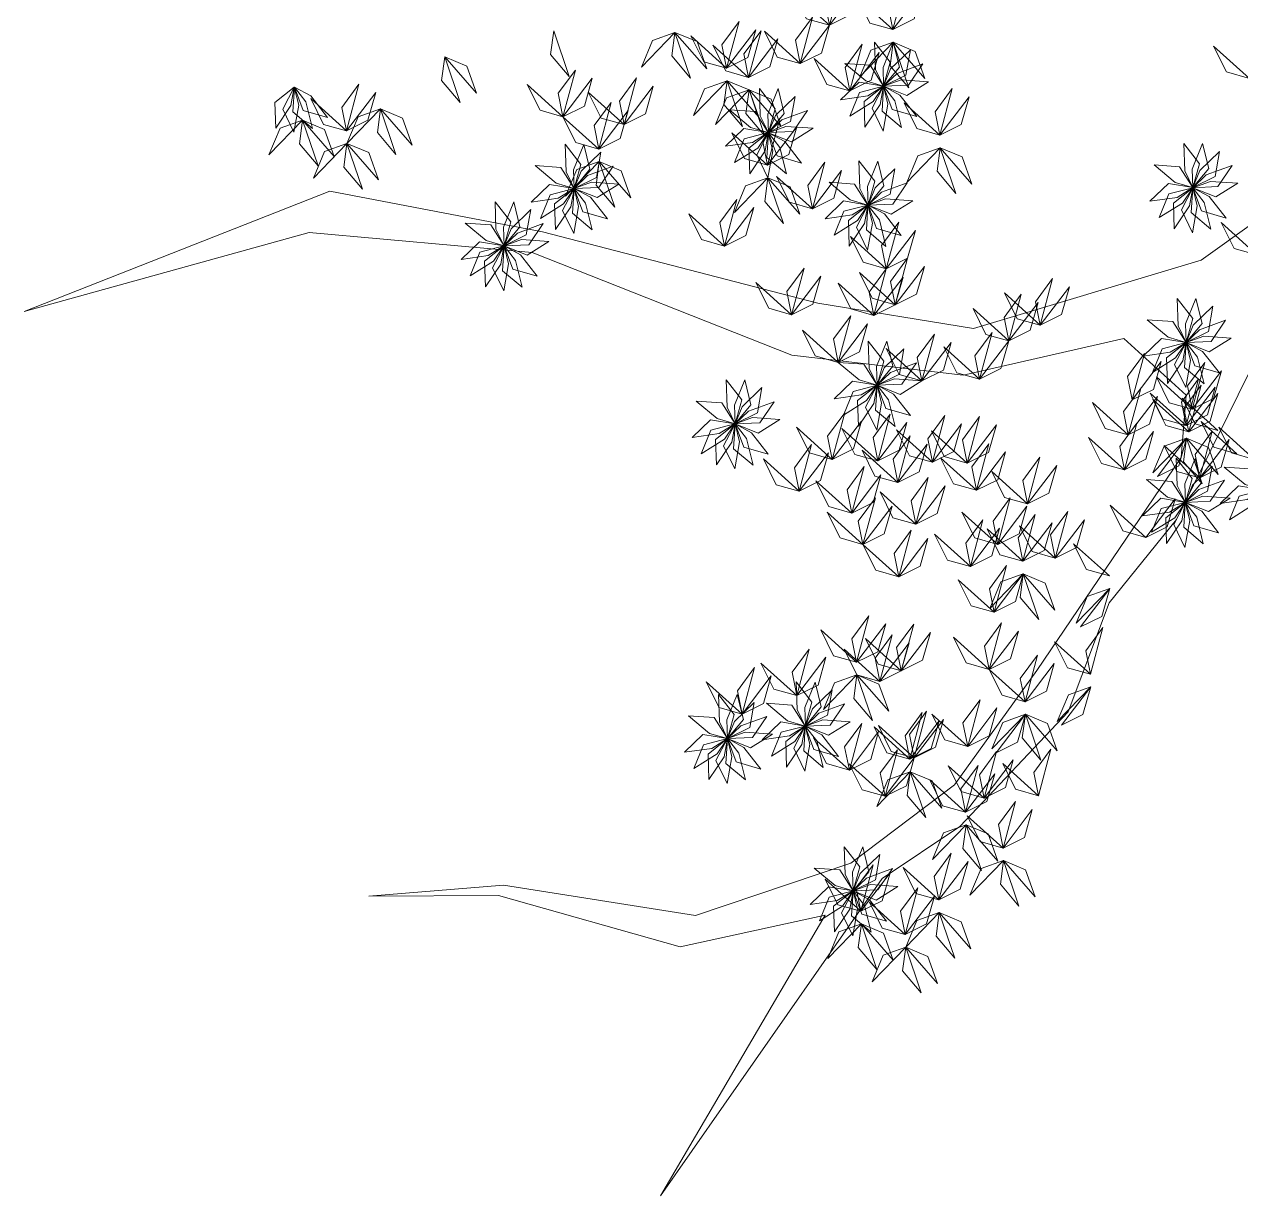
# Model space of a CAD drawing. Header units: inches. Extents: x -422522 to 22891, y -2973 to 414515.
# Drawn here: x 11942.7 to 12094, y 11349.8 to 11495.4 of the extents above; entities that cross this region are included whole.
import ezdxf

# ---------------------------------------------------------------- set-up
doc = ezdxf.new("R2010")
doc.units = ezdxf.units.IN
doc.header["$MEASUREMENT"] = 0
doc.layers.add('ARREDAMENTO', color=8, linetype='Continuous', lineweight=13)

msp = doc.modelspace()

# ---------------------------------------------------------------- linework, layer by layer
at = {"layer": 'ARREDAMENTO', "lineweight": 0}
for points in [[(12042.83321, 11495.29706), (12042.24827, 11498.20322), (12044.37567, 11501.09321), (12042.83321, 11495.29706)], [(12042.83321, 11495.29706), (12045.48702, 11496.61811), (12046.46401, 11500.07113), (12042.83321, 11495.29706)], [(12050.72277, 11494.75918), (12050.13783, 11497.66534), (12052.26523, 11500.55533), (12050.72277, 11494.75918)], [(12042.83321, 11495.29706), (12039.98065, 11496.1038), (12038.3811, 11499.31617), (12042.83321, 11495.29706)], [(12050.72277, 11494.75918), (12047.87021, 11495.56592), (12046.27066, 11498.77829), (12050.72277, 11494.75918)], [(12050.72277, 11494.75918), (12053.37658, 11496.08023), (12054.35358, 11499.53325), (12050.72277, 11494.75918)], [(12030.0507, 11489.95952), (12029.46576, 11492.86568), (12031.59317, 11495.75567), (12030.0507, 11489.95952)], [(12039.2024, 11490.52298), (12038.61746, 11493.42914), (12040.74486, 11496.31913), (12039.2024, 11490.52298)], [(12008.54891, 11494.60154), (12008.15928, 11491.66282), (12010.47487, 11488.92129), (12008.54891, 11494.60154)], [(12023.6323, 11494.41257), (12020.83996, 11493.41719), (12019.45843, 11490.10521), (12023.6323, 11494.41257)], [(12023.6323, 11494.41257), (12023.24267, 11491.47384), (12025.55825, 11488.73232), (12023.6323, 11494.41257)], [(12023.6323, 11494.41257), (12026.36838, 11493.27163), (12027.57371, 11489.89153), (12023.6323, 11494.41257)], [(12030.0507, 11489.95952), (12027.19815, 11490.76627), (12025.5986, 11493.97864), (12030.0507, 11489.95952)], [(12030.0507, 11489.95952), (12032.70452, 11491.28057), (12033.68151, 11494.7336), (12030.0507, 11489.95952)], [(12032.78679, 11488.81858), (12032.20185, 11491.72474), (12034.32925, 11494.61473), (12032.78679, 11488.81858)], [(12039.2024, 11490.52298), (12036.34984, 11491.32973), (12034.75029, 11494.5421), (12039.2024, 11490.52298)], [(12039.2024, 11490.52298), (12041.85621, 11491.84403), (12042.83321, 11495.29706), (12039.2024, 11490.52298)], [(12032.78679, 11488.81858), (12029.93423, 11489.62533), (12028.33468, 11492.8377), (12032.78679, 11488.81858)], [(12032.78679, 11488.81858), (12035.4406, 11490.13963), (12036.41759, 11493.59265), (12032.78679, 11488.81858)], [(12045.36793, 11487.13322), (12044.78299, 11490.03938), (12046.91039, 11492.92937), (12045.36793, 11487.13322)], [(12050.77513, 11493.19219), (12047.98279, 11492.19682), (12046.60126, 11488.88483), (12050.77513, 11493.19219)], [(12048.44456, 11493.21116), (12048.56369, 11489.80481), (12049.56763, 11487.72809), (12050.39731, 11490.69888), (12048.44456, 11493.21116)], [(12050.77513, 11493.19219), (12049.49847, 11490.03188), (12049.57094, 11487.72636), (12051.53722, 11490.10285), (12050.77513, 11493.19219)], [(12050.77513, 11493.19219), (12050.3855, 11490.25347), (12052.70108, 11487.51194), (12050.77513, 11493.19219)], [(12050.77513, 11493.19219), (12053.51121, 11492.05125), (12054.71654, 11488.67115), (12050.77513, 11493.19219)], [(12095.05825, 11488.67709), (12092.2057, 11489.48383), (12090.60615, 11492.6962), (12095.05825, 11488.67709)], [(11994.99776, 11491.36035), (11994.60813, 11488.42162), (11996.92371, 11485.6801), (11994.99776, 11491.36035)], [(11994.99776, 11491.36035), (11997.73384, 11490.2194), (11998.93917, 11486.8393), (11994.99776, 11491.36035)], [(12045.36793, 11487.13322), (12042.51537, 11487.93997), (12040.91582, 11491.15234), (12045.36793, 11487.13322)], [(12045.36793, 11487.13322), (12048.02174, 11488.45427), (12048.99874, 11491.9073), (12045.36793, 11487.13322)], [(12052.89649, 11492.22693), (12050.44479, 11489.85911), (12049.57326, 11487.72344), (12052.33615, 11489.09471), (12052.89649, 11492.22693)], [(12009.70687, 11483.92761), (12009.12193, 11486.83377), (12011.24934, 11489.72376), (12009.70687, 11483.92761)], [(12044.73421, 11490.56131), (12047.34534, 11488.37055), (12049.56041, 11487.72703), (12047.90785, 11490.33145), (12044.73421, 11490.56131)], [(12054.44185, 11490.48229), (12051.23903, 11489.31637), (12049.57418, 11487.71982), (12052.65596, 11487.84877), (12054.44185, 11490.48229)], [(11982.78615, 11482.16276), (11982.20122, 11485.06892), (11984.32862, 11487.95891), (11982.78615, 11482.16276)], [(12009.70687, 11483.92761), (12006.85432, 11484.73436), (12005.25477, 11487.94673), (12009.70687, 11483.92761)], [(12009.70687, 11483.92761), (12012.36069, 11485.24866), (12013.33768, 11488.70168), (12009.70687, 11483.92761)], [(12017.30129, 11482.95605), (12016.71635, 11485.86221), (12018.84375, 11488.75221), (12017.30129, 11482.95605)], [(12030.10306, 11488.39254), (12027.31073, 11487.39716), (12025.92919, 11484.08518), (12030.10306, 11488.39254)], [(12030.10306, 11488.39254), (12029.71344, 11485.45381), (12032.02902, 11482.71228), (12030.10306, 11488.39254)], [(12030.10306, 11488.39254), (12032.83915, 11487.25159), (12034.04447, 11483.87149), (12030.10306, 11488.39254)], [(12044.22073, 11486.03089), (12047.59597, 11486.50543), (12049.55637, 11487.72095), (12046.51513, 11488.23555), (12044.22073, 11486.03089)], [(12055.14399, 11488.25992), (12051.74384, 11488.49751), (12049.57356, 11487.71614), (12052.44135, 11486.58048), (12055.14399, 11488.25992)], [(11973.98159, 11482.49807), (11975.88742, 11485.32389), (11976.29588, 11487.59409), (11973.87846, 11485.67835), (11973.98159, 11482.49807)], [(11976.25729, 11481.99496), (11976.84898, 11485.35165), (11976.29875, 11487.59171), (11974.86954, 11484.85834), (11976.25729, 11481.99496)], [(11978.54087, 11482.46096), (11977.71612, 11485.7681), (11976.30235, 11487.59071), (11976.10846, 11484.51234), (11978.54087, 11482.46096)], [(11980.43749, 11483.81548), (11978.33891, 11486.50125), (11976.30604, 11487.59125), (11977.381, 11484.70016), (11980.43749, 11483.81548)], [(11982.78615, 11482.16276), (11985.43997, 11483.48381), (11986.41696, 11486.93683), (11982.78615, 11482.16276)], [(12017.30129, 11482.95605), (12014.44873, 11483.7628), (12012.84918, 11486.97517), (12017.30129, 11482.95605)], [(12017.30129, 11482.95605), (12019.9551, 11484.27711), (12020.9321, 11487.73013), (12017.30129, 11482.95605)], [(12032.83915, 11487.25159), (12030.04681, 11486.25622), (12028.66528, 11482.94423), (12032.83915, 11487.25159)], [(12032.83915, 11487.25159), (12032.44952, 11484.31287), (12034.7651, 11481.57134), (12032.83915, 11487.25159)], [(12032.83915, 11487.25159), (12035.57523, 11486.11065), (12036.78056, 11482.73055), (12032.83915, 11487.25159)], [(12034.12035, 11487.43377), (12034.23948, 11484.02741), (12035.24342, 11481.9507), (12036.0731, 11484.92149), (12034.12035, 11487.43377)], [(12036.45092, 11487.41479), (12035.17426, 11484.25448), (12035.24673, 11481.94897), (12037.21301, 11484.32546), (12036.45092, 11487.41479)], [(12038.57228, 11486.44954), (12036.12058, 11484.08171), (12035.24904, 11481.94604), (12038.01194, 11483.31732), (12038.57228, 11486.44954)], [(12045.36958, 11484.00308), (12048.26, 11485.80942), (12049.55652, 11487.71722), (12046.5689, 11486.95035), (12045.36958, 11484.00308)], [(12047.2439, 11482.61785), (12049.14972, 11485.44368), (12049.55818, 11487.71387), (12047.14077, 11485.79813), (12047.2439, 11482.61785)], [(12049.51959, 11482.11475), (12050.11128, 11485.47143), (12049.56106, 11487.7115), (12048.13185, 11484.97812), (12049.51959, 11482.11475)], [(12051.80317, 11482.58074), (12050.97843, 11485.88789), (12049.56465, 11487.71049), (12049.37076, 11484.63212), (12051.80317, 11482.58074)], [(12053.69979, 11483.93526), (12051.60121, 11486.62104), (12049.56835, 11487.71104), (12050.64331, 11484.81994), (12053.69979, 11483.93526)], [(12056.56414, 11481.63747), (12055.9792, 11484.54363), (12058.1066, 11487.43362), (12056.56414, 11481.63747)], [(12056.56414, 11481.63747), (12059.21795, 11482.95852), (12060.19494, 11486.41154), (12056.56414, 11481.63747)], [(11982.78615, 11482.16276), (11979.9336, 11482.9695), (11978.33405, 11486.18187), (11982.78615, 11482.16276)], [(11987.01239, 11484.90313), (11984.22005, 11483.90776), (11982.83852, 11480.59577), (11987.01239, 11484.90313)], [(11987.01239, 11484.90313), (11986.62276, 11481.96441), (11988.93834, 11479.22288), (11987.01239, 11484.90313)], [(11987.01239, 11484.90313), (11989.74847, 11483.76219), (11990.9538, 11480.38209), (11987.01239, 11484.90313)], [(12014.15898, 11479.90849), (12013.57404, 11482.81465), (12015.70144, 11485.70464), (12014.15898, 11479.90849)], [(12056.56414, 11481.63747), (12053.71158, 11482.44422), (12052.11203, 11485.65659), (12056.56414, 11481.63747)], [(11977.32466, 11483.48665), (11974.53233, 11482.49127), (11973.15079, 11479.17929), (11977.32466, 11483.48665)], [(11977.32466, 11483.48665), (11976.93504, 11480.54792), (11979.25062, 11477.8064), (11977.32466, 11483.48665)], [(11977.32466, 11483.48665), (11980.06075, 11482.3457), (11981.26607, 11478.9656), (11977.32466, 11483.48665)], [(12014.15898, 11479.90849), (12011.30642, 11480.71524), (12009.70687, 11483.92761), (12014.15898, 11479.90849)], [(12014.15898, 11479.90849), (12016.81279, 11481.22954), (12017.78978, 11484.68257), (12014.15898, 11479.90849)], [(12030.41, 11484.78392), (12033.02113, 11482.59315), (12035.2362, 11481.94963), (12033.58363, 11484.55405), (12030.41, 11484.78392)], [(12035.14302, 11477.90434), (12034.55808, 11480.81049), (12036.68548, 11483.70049), (12035.14302, 11477.90434)], [(12040.11763, 11484.70489), (12036.91481, 11483.53897), (12035.24997, 11481.94243), (12038.33175, 11482.07138), (12040.11763, 11484.70489)], [(12029.89652, 11480.2535), (12033.27176, 11480.72804), (12035.23216, 11481.94355), (12032.19091, 11482.45816), (12029.89652, 11480.2535)], [(12035.14302, 11477.90434), (12032.29046, 11478.71108), (12030.69091, 11481.92345), (12035.14302, 11477.90434)], [(12031.04537, 11478.22568), (12033.93579, 11480.03203), (12035.23231, 11481.93982), (12032.24469, 11481.17295), (12031.04537, 11478.22568)], [(12032.91969, 11476.84046), (12034.82551, 11479.66628), (12035.23397, 11481.93648), (12032.81656, 11480.02073), (12032.91969, 11476.84046)], [(12035.19538, 11476.33735), (12035.78707, 11479.69403), (12035.23685, 11481.9341), (12033.80763, 11479.20073), (12035.19538, 11476.33735)], [(12037.47896, 11476.80334), (12036.65421, 11480.11049), (12035.24044, 11481.9331), (12035.04655, 11478.85472), (12037.47896, 11476.80334)], [(12035.14302, 11477.90434), (12037.79683, 11479.22539), (12038.77383, 11482.67841), (12035.14302, 11477.90434)], [(12039.37558, 11478.15787), (12037.277, 11480.84364), (12035.24413, 11481.93364), (12036.31909, 11479.04255), (12039.37558, 11478.15787)], [(12040.81977, 11482.48253), (12037.41963, 11482.72011), (12035.24935, 11481.93875), (12038.11714, 11480.80308), (12040.81977, 11482.48253)], [(11982.83852, 11480.59577), (11980.04618, 11479.6004), (11978.66465, 11476.28841), (11982.83852, 11480.59577)], [(11982.83852, 11480.59577), (11982.44889, 11477.65705), (11984.76447, 11474.91552), (11982.83852, 11480.59577)], [(11982.83852, 11480.59577), (11985.5746, 11479.45483), (11986.77993, 11476.07473), (11982.83852, 11480.59577)], [(12009.96775, 11480.4903), (12010.08688, 11477.08395), (12011.09082, 11475.00724), (12011.9205, 11477.97803), (12009.96775, 11480.4903)], [(12012.29831, 11480.47133), (12011.02166, 11477.31102), (12011.09412, 11475.00551), (12013.0604, 11477.382), (12012.29831, 11480.47133)], [(12086.90118, 11480.59091), (12087.02031, 11477.18456), (12088.02425, 11475.10784), (12088.85393, 11478.07863), (12086.90118, 11480.59091)], [(12089.23175, 11480.57194), (12087.95509, 11477.41162), (12088.02755, 11475.10611), (12089.99384, 11477.4826), (12089.23175, 11480.57194)], [(12014.41968, 11479.50607), (12011.96798, 11477.13825), (12011.09644, 11475.00258), (12013.85933, 11476.37385), (12014.41968, 11479.50607)], [(12056.6165, 11480.07048), (12053.82416, 11479.07511), (12052.44263, 11475.76312), (12056.6165, 11480.07048)], [(12056.6165, 11480.07048), (12056.22687, 11477.13176), (12058.54245, 11474.39023), (12056.6165, 11480.07048)], [(12056.6165, 11480.07048), (12059.35258, 11478.92954), (12060.55791, 11475.54944), (12056.6165, 11480.07048)], [(12091.35311, 11479.60668), (12088.90141, 11477.23885), (12088.02987, 11475.10319), (12090.79277, 11476.47446), (12091.35311, 11479.60668)], [(12006.2574, 11477.84046), (12008.86853, 11475.64969), (12011.08359, 11475.00617), (12009.43103, 11477.61059), (12006.2574, 11477.84046)], [(12014.21134, 11478.34151), (12011.419, 11477.34613), (12010.03747, 11474.03415), (12014.21134, 11478.34151)], [(12015.96503, 11477.76143), (12012.76221, 11476.59551), (12011.09737, 11474.99897), (12014.17914, 11475.12792), (12015.96503, 11477.76143)], [(12014.21134, 11478.34151), (12013.82171, 11475.40278), (12016.13729, 11472.66126), (12014.21134, 11478.34151)], [(12014.21134, 11478.34151), (12016.94742, 11477.20056), (12018.15275, 11473.82046), (12014.21134, 11478.34151)], [(12040.72209, 11472.47486), (12040.13716, 11475.38102), (12042.26456, 11478.27101), (12040.72209, 11472.47486)], [(12046.50717, 11478.41905), (12046.6263, 11475.0127), (12047.63023, 11472.93598), (12048.45992, 11475.90678), (12046.50717, 11478.41905)], [(12048.83773, 11478.40008), (12047.56108, 11475.23977), (12047.63354, 11472.93426), (12049.59982, 11475.31075), (12048.83773, 11478.40008)], [(12050.95909, 11477.43482), (12048.5074, 11475.067), (12047.63586, 11472.93133), (12050.39875, 11474.3026), (12050.95909, 11477.43482)], [(12083.19083, 11477.94106), (12085.80196, 11475.7503), (12088.01703, 11475.10677), (12086.36446, 11477.71119), (12083.19083, 11477.94106)], [(12092.89846, 11477.86204), (12089.69564, 11476.69611), (12088.0308, 11475.09957), (12091.11258, 11475.22852), (12092.89846, 11477.86204)], [(12016.66717, 11475.53907), (12013.26703, 11475.77665), (12011.09675, 11474.99529), (12013.96454, 11473.85962), (12016.66717, 11475.53907)], [(12035.19538, 11476.33735), (12032.40304, 11475.34197), (12031.02151, 11472.02999), (12035.19538, 11476.33735)], [(12035.19538, 11476.33735), (12034.80575, 11473.39863), (12037.12133, 11470.6571), (12035.19538, 11476.33735)], [(12035.19538, 11476.33735), (12037.93146, 11475.19641), (12039.13679, 11471.81631), (12035.19538, 11476.33735)], [(12040.72209, 11472.47486), (12037.86954, 11473.2816), (12036.26999, 11476.49397), (12040.72209, 11472.47486)], [(12040.72209, 11472.47486), (12043.37591, 11473.79591), (12044.3529, 11477.24893), (12040.72209, 11472.47486)], [(12042.79682, 11475.76921), (12045.40794, 11473.57844), (12047.62301, 11472.93492), (12045.97045, 11475.53934), (12042.79682, 11475.76921)], [(12093.6006, 11475.63967), (12090.20046, 11475.87725), (12088.03018, 11475.09589), (12090.89797, 11473.96022), (12093.6006, 11475.63967)], [(12005.74391, 11473.31003), (12009.11915, 11473.78457), (12011.07955, 11475.00009), (12008.03831, 11475.51469), (12005.74391, 11473.31003)], [(12006.89276, 11471.28222), (12009.78319, 11473.08857), (12011.07971, 11474.99636), (12008.09209, 11474.22949), (12006.89276, 11471.28222)], [(12008.76708, 11469.897), (12010.67291, 11472.72282), (12011.08137, 11474.99302), (12008.66395, 11473.07727), (12008.76708, 11469.897)], [(12011.04278, 11469.39389), (12011.63447, 11472.75057), (12011.08424, 11474.99064), (12009.65503, 11472.25727), (12011.04278, 11469.39389)], [(12013.32636, 11469.85988), (12012.50161, 11473.16703), (12011.08784, 11474.98963), (12010.89395, 11471.91126), (12013.32636, 11469.85988)], [(12015.22298, 11471.21441), (12013.1244, 11473.90018), (12011.09153, 11474.99018), (12012.16649, 11472.09908), (12015.22298, 11471.21441)], [(12052.50445, 11475.69018), (12049.30163, 11474.52426), (12047.63679, 11472.92772), (12050.71856, 11473.05667), (12052.50445, 11475.69018)], [(12082.67734, 11473.41064), (12086.05258, 11473.88518), (12088.01298, 11475.10069), (12084.97174, 11475.6153), (12082.67734, 11473.41064)], [(12083.8262, 11471.38282), (12086.71662, 11473.18917), (12088.01314, 11475.09696), (12085.02552, 11474.3301), (12083.8262, 11471.38282)], [(12085.70051, 11469.9976), (12087.60634, 11472.82342), (12088.0148, 11475.09362), (12085.59739, 11473.17788), (12085.70051, 11469.9976)], [(12087.97621, 11469.49449), (12088.5679, 11472.85118), (12088.01768, 11475.09124), (12086.58846, 11472.35787), (12087.97621, 11469.49449)], [(12090.25979, 11469.96049), (12089.43504, 11473.26763), (12088.02127, 11475.09024), (12087.82738, 11472.01187), (12090.25979, 11469.96049)], [(12092.15641, 11471.31501), (12090.05783, 11474.00078), (12088.02496, 11475.09078), (12089.09992, 11472.19969), (12092.15641, 11471.31501)], [(12001.25608, 11473.35315), (12001.37521, 11469.9468), (12002.37915, 11467.87008), (12003.20883, 11470.84087), (12001.25608, 11473.35315)], [(12003.58664, 11473.33418), (12002.30999, 11470.17386), (12002.38245, 11467.86835), (12004.34873, 11470.24484), (12003.58664, 11473.33418)], [(12029.78891, 11467.84293), (12029.20398, 11470.74909), (12031.33138, 11473.63908), (12029.78891, 11467.84293)], [(12042.28333, 11471.23878), (12045.65857, 11471.71332), (12047.61897, 11472.92884), (12044.57773, 11473.44344), (12042.28333, 11471.23878)], [(12043.43218, 11469.21097), (12046.32261, 11471.01731), (12047.61913, 11472.92511), (12044.63151, 11472.15824), (12043.43218, 11469.21097)], [(12045.3065, 11467.82575), (12047.21233, 11470.65157), (12047.62079, 11472.92177), (12045.20337, 11471.00602), (12045.3065, 11467.82575)], [(12047.5822, 11467.32264), (12048.17389, 11470.67932), (12047.62366, 11472.91939), (12046.19445, 11470.18602), (12047.5822, 11467.32264)], [(12049.86578, 11467.78863), (12049.04103, 11471.09578), (12047.62726, 11472.91838), (12047.43337, 11469.84001), (12049.86578, 11467.78863)], [(12051.7624, 11469.14316), (12049.66382, 11471.82893), (12047.63095, 11472.91893), (12048.70591, 11470.02783), (12051.7624, 11469.14316)], [(12053.20659, 11473.46782), (12049.80645, 11473.7054), (12047.63617, 11472.92404), (12050.50396, 11471.78837), (12053.20659, 11473.46782)], [(12005.70801, 11472.36892), (12003.25631, 11470.00109), (12002.38477, 11467.86543), (12005.14766, 11469.2367), (12005.70801, 11472.36892)], [(12029.78891, 11467.84293), (12026.93636, 11468.64967), (12025.33681, 11471.86205), (12029.78891, 11467.84293)], [(12029.78891, 11467.84293), (12032.44273, 11469.16398), (12033.41972, 11472.617), (12029.78891, 11467.84293)], [(11997.54573, 11470.7033), (12000.15686, 11468.51254), (12002.37192, 11467.86901), (12000.71936, 11470.47343), (11997.54573, 11470.7033)], [(12007.25336, 11470.62427), (12004.05054, 11469.45835), (12002.3857, 11467.86181), (12005.46747, 11467.99076), (12007.25336, 11470.62427)], [(12049.90052, 11465.00926), (12049.31558, 11467.91542), (12051.44298, 11470.80541), (12049.90052, 11465.00926)], [(12049.90052, 11465.00926), (12052.55433, 11466.33031), (12053.53132, 11469.78334), (12049.90052, 11465.00926)], [(12095.98958, 11466.73046), (12093.13703, 11467.53721), (12091.53748, 11470.74958), (12095.98958, 11466.73046)], [(11997.03224, 11466.17288), (12000.40748, 11466.64742), (12002.36788, 11467.86293), (11999.32664, 11468.37754), (11997.03224, 11466.17288)], [(12007.9555, 11468.40191), (12004.55536, 11468.63949), (12002.38508, 11467.85813), (12005.25287, 11466.72246), (12007.9555, 11468.40191)], [(12049.90052, 11465.00926), (12047.04796, 11465.81601), (12045.44841, 11469.02838), (12049.90052, 11465.00926)], [(11998.1811, 11464.14506), (12001.07152, 11465.95141), (12002.36804, 11467.8592), (11999.38042, 11467.09233), (11998.1811, 11464.14506)], [(12000.05541, 11462.75984), (12001.96124, 11465.58566), (12002.3697, 11467.85586), (11999.95228, 11465.94012), (12000.05541, 11462.75984)], [(12002.33111, 11462.25673), (12002.9228, 11465.61342), (12002.37257, 11467.85348), (12000.94336, 11465.12011), (12002.33111, 11462.25673)], [(12004.61469, 11462.72273), (12003.78994, 11466.02987), (12002.37617, 11467.85248), (12002.18228, 11464.77411), (12004.61469, 11462.72273)], [(12006.51131, 11464.07725), (12004.41273, 11466.76302), (12002.37986, 11467.85302), (12003.45482, 11464.96193), (12006.51131, 11464.07725)], [(12051.01187, 11460.53416), (12050.42693, 11463.44032), (12052.55433, 11466.33031), (12051.01187, 11460.53416)], [(12051.01187, 11460.53416), (12053.66568, 11461.85521), (12054.64267, 11465.30824), (12051.01187, 11460.53416)], [(12038.13654, 11459.30315), (12037.5516, 11462.20931), (12039.679, 11465.0993), (12038.13654, 11459.30315)], [(12038.13654, 11459.30315), (12040.79035, 11460.6242), (12041.76734, 11464.07723), (12038.13654, 11459.30315)], [(12051.01187, 11460.53416), (12048.15931, 11461.34091), (12046.55976, 11464.55328), (12051.01187, 11460.53416)], [(12048.35805, 11459.21311), (12047.77311, 11462.11927), (12049.90052, 11465.00926), (12048.35805, 11459.21311)], [(12048.35805, 11459.21311), (12051.01187, 11460.53416), (12051.98886, 11463.98719), (12048.35805, 11459.21311)], [(12069.04694, 11457.99729), (12068.462, 11460.90345), (12070.5894, 11463.79344), (12069.04694, 11457.99729)], [(12038.13654, 11459.30315), (12035.28398, 11460.1099), (12033.68443, 11463.32227), (12038.13654, 11459.30315)], [(12048.35805, 11459.21311), (12045.5055, 11460.01986), (12043.90594, 11463.23223), (12048.35805, 11459.21311)], [(12069.04694, 11457.99729), (12071.70075, 11459.31834), (12072.67775, 11462.77136), (12069.04694, 11457.99729)], [(12065.13937, 11456.05213), (12064.55443, 11458.95829), (12066.68183, 11461.84828), (12065.13937, 11456.05213)], [(12069.04694, 11457.99729), (12066.19438, 11458.80404), (12064.59483, 11462.01641), (12069.04694, 11457.99729)], [(12065.13937, 11456.05213), (12067.79318, 11457.37318), (12068.77018, 11460.8262), (12065.13937, 11456.05213)], [(12086.06782, 11461.33373), (12086.18695, 11457.92738), (12087.19089, 11455.85066), (12088.02057, 11458.82145), (12086.06782, 11461.33373)], [(12088.39839, 11461.31476), (12087.12173, 11458.15445), (12087.1942, 11455.84894), (12089.16048, 11458.22543), (12088.39839, 11461.31476)], [(12043.93293, 11453.37824), (12043.34799, 11456.2844), (12045.47539, 11459.17439), (12043.93293, 11453.37824)], [(12065.13937, 11456.05213), (12062.28681, 11456.85888), (12060.68726, 11460.07125), (12065.13937, 11456.05213)], [(12090.51975, 11460.3495), (12088.06805, 11457.98168), (12087.19652, 11455.84601), (12089.95941, 11457.21728), (12090.51975, 11460.3495)], [(12043.93293, 11453.37824), (12046.58674, 11454.6993), (12047.56373, 11458.15232), (12043.93293, 11453.37824)], [(12082.35747, 11458.68389), (12084.9686, 11456.49312), (12087.18367, 11455.8496), (12085.53111, 11458.45402), (12082.35747, 11458.68389)], [(12092.06511, 11458.60486), (12088.86228, 11457.43894), (12087.19744, 11455.8424), (12090.27922, 11455.97135), (12092.06511, 11458.60486)], [(12043.93293, 11453.37824), (12041.08037, 11454.18499), (12039.48082, 11457.39736), (12043.93293, 11453.37824)], [(12054.3427, 11451.07686), (12053.75776, 11453.98301), (12055.88516, 11456.87301), (12054.3427, 11451.07686)], [(12061.50856, 11451.27805), (12060.92362, 11454.18421), (12063.05102, 11457.0742), (12061.50856, 11451.27805)], [(12081.84399, 11454.15346), (12085.21923, 11454.628), (12087.17963, 11455.84352), (12084.13839, 11456.35812), (12081.84399, 11454.15346)], [(12092.76725, 11456.3825), (12089.3671, 11456.62008), (12087.19682, 11455.83872), (12090.06461, 11454.70305), (12092.76725, 11456.3825)], [(12047.64327, 11456.02809), (12047.7624, 11452.62174), (12048.76634, 11450.54502), (12049.59602, 11453.51581), (12047.64327, 11456.02809)], [(12049.97384, 11456.00912), (12048.69718, 11452.84881), (12048.76965, 11450.54329), (12050.73593, 11452.91978), (12049.97384, 11456.00912)], [(12052.0952, 11455.04386), (12049.6435, 11452.67604), (12048.77197, 11450.54037), (12051.53486, 11451.91164), (12052.0952, 11455.04386)], [(12054.3427, 11451.07686), (12051.49014, 11451.8836), (12049.89059, 11455.09597), (12054.3427, 11451.07686)], [(12054.3427, 11451.07686), (12056.99651, 11452.39791), (12057.97351, 11455.85093), (12054.3427, 11451.07686)], [(12061.50856, 11451.27805), (12058.65601, 11452.0848), (12057.05645, 11455.29717), (12061.50856, 11451.27805)], [(12061.50856, 11451.27805), (12064.16238, 11452.59911), (12065.13937, 11456.05213), (12061.50856, 11451.27805)], [(12082.99284, 11452.12565), (12085.88326, 11453.93199), (12087.17978, 11455.83979), (12084.19216, 11455.07292), (12082.99284, 11452.12565)], [(12084.86716, 11450.74043), (12086.77298, 11453.56625), (12087.18144, 11455.83645), (12084.76403, 11453.9207), (12084.86716, 11450.74043)], [(12087.14285, 11450.23732), (12087.73454, 11453.594), (12087.18432, 11455.83407), (12085.7551, 11453.1007), (12087.14285, 11450.23732)], [(12089.42643, 11450.70331), (12088.60169, 11454.01046), (12087.18791, 11455.83306), (12086.99402, 11452.75469), (12089.42643, 11450.70331)], [(12091.32305, 11452.05784), (12089.22447, 11454.74361), (12087.1916, 11455.83361), (12088.26656, 11452.94251), (12091.32305, 11452.05784)], [(12043.93293, 11453.37824), (12046.54405, 11451.18748), (12048.75912, 11450.54396), (12047.10656, 11453.14838), (12043.93293, 11453.37824)], [(12053.64056, 11453.29922), (12050.43774, 11452.1333), (12048.7729, 11450.53676), (12051.85467, 11450.66571), (12053.64056, 11453.29922)], [(12080.46882, 11448.70193), (12079.88388, 11451.60809), (12082.01129, 11454.49808), (12080.46882, 11448.70193)], [(12080.46882, 11448.70193), (12083.12264, 11450.02298), (12084.09963, 11453.47601), (12080.46882, 11448.70193)], [(12087.94761, 11447.55654), (12087.36267, 11450.4627), (12089.49007, 11453.35269), (12087.94761, 11447.55654)], [(12087.94761, 11447.55654), (12085.09506, 11448.36329), (12083.4955, 11451.57566), (12087.94761, 11447.55654)], [(12087.94761, 11447.55654), (12090.60143, 11448.87759), (12091.57842, 11452.33062), (12087.94761, 11447.55654)], [(12029.97946, 11451.21697), (12030.09859, 11447.81062), (12031.10253, 11445.7339), (12031.93221, 11448.70469), (12029.97946, 11451.21697)], [(12032.31003, 11451.198), (12031.03337, 11448.03769), (12031.10584, 11445.73218), (12033.07212, 11448.10867), (12032.31003, 11451.198)], [(12034.43139, 11450.23274), (12031.97969, 11447.86492), (12031.10815, 11445.72925), (12033.87105, 11447.10052), (12034.43139, 11450.23274)], [(12043.41944, 11448.84782), (12046.79468, 11449.32236), (12048.75508, 11450.53788), (12045.71384, 11451.05248), (12043.41944, 11448.84782)], [(12044.56829, 11446.82001), (12047.45872, 11448.62635), (12048.75524, 11450.53415), (12045.76761, 11449.76728), (12044.56829, 11446.82001)], [(12046.44261, 11445.43479), (12048.34843, 11448.26061), (12048.75689, 11450.53081), (12046.33948, 11448.61506), (12046.44261, 11445.43479)], [(12048.7183, 11444.93168), (12049.31, 11448.28836), (12048.75977, 11450.52843), (12047.33056, 11447.79506), (12048.7183, 11444.93168)], [(12051.00189, 11445.39767), (12050.17714, 11448.70482), (12048.76336, 11450.52742), (12048.56948, 11447.44905), (12051.00189, 11445.39767)], [(12052.89851, 11446.75219), (12050.79992, 11449.43797), (12048.76706, 11450.52797), (12049.84202, 11447.63687), (12052.89851, 11446.75219)], [(12054.3427, 11451.07686), (12050.94255, 11451.31444), (12048.77227, 11450.53308), (12051.64006, 11449.39741), (12054.3427, 11451.07686)], [(12079.99006, 11444.35078), (12079.40512, 11447.25694), (12081.53252, 11450.14693), (12079.99006, 11444.35078)], [(12087.18412, 11445.51512), (12086.59918, 11448.42127), (12088.72658, 11451.31127), (12087.18412, 11445.51512)], [(12087.50138, 11444.73604), (12086.91644, 11447.6422), (12089.04384, 11450.53219), (12087.50138, 11444.73604)], [(12087.18412, 11445.51512), (12089.83793, 11446.83617), (12090.81493, 11450.28919), (12087.18412, 11445.51512)], [(12026.26911, 11448.56713), (12028.88024, 11446.37636), (12031.09531, 11445.73284), (12029.44275, 11448.33726), (12026.26911, 11448.56713)], [(12079.99006, 11444.35078), (12082.64387, 11445.67183), (12083.62087, 11449.12485), (12079.99006, 11444.35078)], [(12087.18412, 11445.51512), (12084.33156, 11446.32186), (12082.73201, 11449.53423), (12087.18412, 11445.51512)], [(12087.50138, 11444.73604), (12084.64883, 11445.54279), (12083.04927, 11448.75516), (12087.50138, 11444.73604)], [(12091.14379, 11444.91821), (12088.29123, 11445.72495), (12086.69168, 11448.93733), (12091.14379, 11444.91821)], [(12087.50138, 11444.73604), (12090.1552, 11446.05709), (12091.13219, 11449.51012), (12087.50138, 11444.73604)], [(12035.97674, 11448.4881), (12032.77392, 11447.32218), (12031.10908, 11445.72564), (12034.19086, 11445.85459), (12035.97674, 11448.4881)], [(12043.18932, 11441.30612), (12042.60439, 11444.21228), (12044.73179, 11447.10227), (12043.18932, 11441.30612)], [(12079.99006, 11444.35078), (12077.1375, 11445.15752), (12075.53795, 11448.3699), (12079.99006, 11444.35078)], [(12025.75563, 11444.0367), (12029.13087, 11444.51124), (12031.09127, 11445.72676), (12028.05003, 11446.24136), (12025.75563, 11444.0367)], [(12026.90448, 11442.00889), (12029.7949, 11443.81523), (12031.09142, 11445.72303), (12028.1038, 11444.95616), (12026.90448, 11442.00889)], [(12028.7788, 11440.62367), (12030.68462, 11443.44949), (12031.09308, 11445.71969), (12028.67567, 11443.80394), (12028.7788, 11440.62367)], [(12031.05449, 11440.12056), (12031.64618, 11443.47724), (12031.09596, 11445.71731), (12029.66674, 11442.98394), (12031.05449, 11440.12056)], [(12033.33807, 11440.58655), (12032.51333, 11443.8937), (12031.09955, 11445.7163), (12030.90566, 11442.63793), (12033.33807, 11440.58655)], [(12035.23469, 11441.94108), (12033.13611, 11444.62685), (12031.10324, 11445.71685), (12032.1782, 11442.82575), (12035.23469, 11441.94108)], [(12036.67889, 11446.26574), (12033.27874, 11446.50332), (12031.10846, 11445.72196), (12033.97625, 11444.58629), (12036.67889, 11446.26574)], [(12043.18932, 11441.30612), (12045.84314, 11442.62717), (12046.82013, 11446.08019), (12043.18932, 11441.30612)], [(12048.84478, 11441.12907), (12048.25985, 11444.03523), (12050.38725, 11446.92522), (12048.84478, 11441.12907)], [(12048.84478, 11441.12907), (12051.4986, 11442.45012), (12052.47559, 11445.90314), (12048.84478, 11441.12907)], [(12055.64341, 11440.9581), (12055.05847, 11443.86426), (12057.18587, 11446.75425), (12055.64341, 11440.9581)], [(12055.64341, 11440.9581), (12058.29722, 11442.27915), (12059.27421, 11445.73217), (12055.64341, 11440.9581)], [(12059.96825, 11440.84934), (12059.38331, 11443.7555), (12061.51072, 11446.64549), (12059.96825, 11440.84934)], [(12059.96825, 11440.84934), (12062.62207, 11442.17039), (12063.59906, 11445.62341), (12059.96825, 11440.84934)], [(12079.5113, 11439.99962), (12078.92636, 11442.90578), (12081.05376, 11445.79577), (12079.5113, 11439.99962)], [(12093.49866, 11442.00717), (12090.64611, 11442.81391), (12089.04656, 11446.02629), (12093.49866, 11442.00717)], [(12043.18932, 11441.30612), (12040.33677, 11442.11287), (12038.73722, 11445.32524), (12043.18932, 11441.30612)], [(12048.84478, 11441.12907), (12045.99223, 11441.93582), (12044.39268, 11445.14819), (12048.84478, 11441.12907)], [(12051.3461, 11438.43707), (12050.76116, 11441.34323), (12052.88856, 11444.23322), (12051.3461, 11438.43707)], [(12055.64341, 11440.9581), (12052.79085, 11441.76485), (12051.1913, 11444.97722), (12055.64341, 11440.9581)], [(12059.96825, 11440.84934), (12057.1157, 11441.65609), (12055.51615, 11444.86846), (12059.96825, 11440.84934)], [(12079.5113, 11439.99962), (12076.65874, 11440.80637), (12075.05919, 11444.01874), (12079.5113, 11439.99962)], [(12079.5113, 11439.99962), (12082.16511, 11441.32067), (12083.1421, 11444.7737), (12079.5113, 11439.99962)], [(12088.89472, 11439.00568), (12088.30978, 11441.91183), (12090.43718, 11444.80183), (12088.89472, 11439.00568)], [(12095.69503, 11441.30605), (12092.84248, 11442.1128), (12091.24293, 11445.32517), (12095.69503, 11441.30605)], [(12039.06787, 11437.35653), (12038.48293, 11440.26269), (12040.61033, 11443.15268), (12039.06787, 11437.35653)], [(12051.3461, 11438.43707), (12053.99992, 11439.75812), (12054.97691, 11443.21115), (12051.3461, 11438.43707)], [(12061.10953, 11437.4686), (12060.52459, 11440.37476), (12062.65199, 11443.26475), (12061.10953, 11437.4686)], [(12087.23648, 11443.94813), (12084.44414, 11442.95276), (12083.06261, 11439.64077), (12087.23648, 11443.94813)], [(12083.60567, 11439.17406), (12086.25949, 11440.49511), (12087.23648, 11443.94813), (12083.60567, 11439.17406)], [(12088.89472, 11439.00568), (12086.04217, 11439.81242), (12084.44261, 11443.02479), (12088.89472, 11439.00568)], [(12087.23648, 11443.94813), (12086.84685, 11441.00941), (12089.16244, 11438.26788), (12087.23648, 11443.94813)], [(12087.23648, 11443.94813), (12089.97256, 11442.80719), (12091.17789, 11439.42709), (12087.23648, 11443.94813)], [(12088.89472, 11439.00568), (12091.54854, 11440.32673), (12092.52553, 11443.77975), (12088.89472, 11439.00568)], [(12039.06787, 11437.35653), (12036.21531, 11438.16328), (12034.61576, 11441.37565), (12039.06787, 11437.35653)], [(12039.06787, 11437.35653), (12041.72168, 11438.67758), (12042.69867, 11442.1306), (12039.06787, 11437.35653)], [(12051.3461, 11438.43707), (12048.49355, 11439.24382), (12046.89399, 11442.45619), (12051.3461, 11438.43707)], [(12061.10953, 11437.4686), (12058.25697, 11438.27535), (12056.65742, 11441.48772), (12061.10953, 11437.4686)], [(12061.10953, 11437.4686), (12063.76334, 11438.78965), (12064.74034, 11442.24267), (12061.10953, 11437.4686)], [(12067.47018, 11435.77447), (12066.88524, 11438.68062), (12069.01264, 11441.57062), (12067.47018, 11435.77447)], [(12085.96369, 11441.45878), (12086.08282, 11438.05242), (12087.08676, 11435.97571), (12087.91644, 11438.9465), (12085.96369, 11441.45878)], [(12088.29426, 11441.4398), (12087.0176, 11438.27949), (12087.09007, 11435.97398), (12089.05635, 11438.35047), (12088.29426, 11441.4398)], [(12045.60484, 11434.63288), (12045.0199, 11437.53904), (12047.1473, 11440.42903), (12045.60484, 11434.63288)], [(12045.60484, 11434.63288), (12045.0199, 11437.53904), (12047.1473, 11440.42903), (12045.60484, 11434.63288)], [(12067.47018, 11435.77447), (12064.61763, 11436.58121), (12063.01807, 11439.79358), (12067.47018, 11435.77447)], [(12067.47018, 11435.77447), (12070.124, 11437.09552), (12071.10099, 11440.54854), (12067.47018, 11435.77447)], [(12090.41562, 11440.47455), (12087.96392, 11438.10672), (12087.09239, 11435.97105), (12089.85528, 11437.34233), (12090.41562, 11440.47455)], [(12091.92512, 11440.35938), (12094.53625, 11438.16862), (12096.75131, 11437.52509), (12095.09875, 11440.12951), (12091.92512, 11440.35938)], [(12045.60484, 11434.63288), (12042.75229, 11435.43963), (12041.15273, 11438.652), (12045.60484, 11434.63288)], [(12045.60484, 11434.63288), (12042.75229, 11435.43963), (12041.15273, 11438.652), (12045.60484, 11434.63288)], [(12045.60484, 11434.63288), (12048.25866, 11435.95393), (12049.23565, 11439.40695), (12045.60484, 11434.63288)], [(12045.60484, 11434.63288), (12048.25866, 11435.95393), (12049.23565, 11439.40695), (12045.60484, 11434.63288)], [(12053.5774, 11433.25546), (12052.99246, 11436.16162), (12055.11986, 11439.05161), (12053.5774, 11433.25546)], [(12053.5774, 11433.25546), (12056.23121, 11434.57651), (12057.20821, 11438.02954), (12053.5774, 11433.25546)], [(12082.25334, 11438.80893), (12084.86447, 11436.61816), (12087.07954, 11435.97464), (12085.42698, 11438.57906), (12082.25334, 11438.80893)], [(12091.96098, 11438.7299), (12088.75816, 11437.56398), (12087.09331, 11435.96744), (12090.17509, 11436.09639), (12091.96098, 11438.7299)], [(12091.41163, 11435.82896), (12094.78687, 11436.3035), (12096.74727, 11437.51901), (12093.70603, 11438.03362), (12091.41163, 11435.82896)], [(12047.00155, 11430.73758), (12046.41661, 11433.64374), (12048.54401, 11436.53373), (12047.00155, 11430.73758)], [(12053.5774, 11433.25546), (12050.72484, 11434.06221), (12049.12529, 11437.27458), (12053.5774, 11433.25546)], [(12063.76332, 11430.73161), (12063.17838, 11433.63776), (12065.30579, 11436.52776), (12063.76332, 11430.73161)], [(12081.73986, 11434.27851), (12085.1151, 11434.75305), (12087.0755, 11435.96856), (12084.03426, 11436.48316), (12081.73986, 11434.27851)], [(12092.66312, 11436.50754), (12089.26297, 11436.74512), (12087.09269, 11435.96376), (12089.96048, 11434.82809), (12092.66312, 11436.50754)], [(12092.56049, 11433.80114), (12095.45091, 11435.60749), (12096.74743, 11437.51528), (12093.75981, 11436.74841), (12092.56049, 11433.80114)], [(12047.00155, 11430.73758), (12049.65537, 11432.05863), (12050.63236, 11435.51166), (12047.00155, 11430.73758)], [(12063.76332, 11430.73161), (12066.41714, 11432.05266), (12067.39413, 11435.50568), (12063.76332, 11430.73161)], [(12082.18128, 11431.61213), (12079.32873, 11432.41888), (12077.72918, 11435.63125), (12082.18128, 11431.61213)], [(12082.18128, 11431.61213), (12084.8351, 11432.93318), (12085.81209, 11436.38621), (12082.18128, 11431.61213)], [(12082.88871, 11432.25069), (12085.77913, 11434.05704), (12087.07565, 11435.96483), (12084.08803, 11435.19796), (12082.88871, 11432.25069)], [(12084.76303, 11430.86547), (12086.66885, 11433.69129), (12087.07731, 11435.96149), (12084.6599, 11434.04574), (12084.76303, 11430.86547)], [(12087.03872, 11430.36236), (12087.63041, 11433.71904), (12087.08019, 11435.95911), (12085.65097, 11433.22574), (12087.03872, 11430.36236)], [(12089.3223, 11430.82835), (12088.49756, 11434.1355), (12087.08378, 11435.95811), (12086.88989, 11432.87973), (12089.3223, 11430.82835)], [(12091.21892, 11432.18288), (12089.12034, 11434.86865), (12087.08747, 11435.95865), (12088.16243, 11433.06756), (12091.21892, 11432.18288)], [(12047.00155, 11430.73758), (12044.149, 11431.54433), (12042.54944, 11434.7567), (12047.00155, 11430.73758)], [(12063.76332, 11430.73161), (12060.91077, 11431.53835), (12059.31122, 11434.75072), (12063.76332, 11430.73161)], [(12060.3645, 11427.97863), (12059.77956, 11430.88479), (12061.90696, 11433.77478), (12060.3645, 11427.97863)], [(12066.88419, 11428.64338), (12066.29925, 11431.54953), (12068.42665, 11434.43953), (12066.88419, 11428.64338)], [(12070.9144, 11429.03197), (12070.32946, 11431.93813), (12072.45686, 11434.82812), (12070.9144, 11429.03197)], [(12070.9144, 11429.03197), (12073.56821, 11430.35302), (12074.5452, 11433.80604), (12070.9144, 11429.03197)], [(12051.45366, 11426.71846), (12050.86872, 11429.62462), (12052.99612, 11432.51461), (12051.45366, 11426.71846)], [(12060.3645, 11427.97863), (12057.51194, 11428.78538), (12055.91239, 11431.99775), (12060.3645, 11427.97863)], [(12060.3645, 11427.97863), (12063.01831, 11429.29968), (12063.99531, 11432.75271), (12060.3645, 11427.97863)], [(12066.88419, 11428.64338), (12064.03163, 11429.45012), (12062.43208, 11432.66249), (12066.88419, 11428.64338)], [(12070.9144, 11429.03197), (12068.06184, 11429.83872), (12066.46229, 11433.05109), (12070.9144, 11429.03197)], [(12066.88419, 11428.64338), (12069.538, 11429.96443), (12070.515, 11433.41745), (12066.88419, 11428.64338)], [(12051.45366, 11426.71846), (12048.6011, 11427.52521), (12047.00155, 11430.73758), (12051.45366, 11426.71846)], [(12051.45366, 11426.71846), (12054.10747, 11428.03951), (12055.08446, 11431.49254), (12051.45366, 11426.71846)], [(12077.63616, 11426.81128), (12074.7836, 11427.61802), (12073.18405, 11430.83039), (12077.63616, 11426.81128)], [(12063.30574, 11422.30232), (12062.72081, 11425.20847), (12064.84821, 11428.09847), (12063.30574, 11422.30232)], [(12063.30574, 11422.30232), (12060.45319, 11423.10906), (12058.85364, 11426.32143), (12063.30574, 11422.30232)], [(12066.93655, 11427.07639), (12064.14422, 11426.08102), (12062.76268, 11422.76903), (12066.93655, 11427.07639)], [(12063.30574, 11422.30232), (12065.95956, 11423.62337), (12066.93655, 11427.07639), (12063.30574, 11422.30232)], [(12063.30574, 11422.30232), (12065.95956, 11423.62337), (12066.93655, 11427.07639), (12063.30574, 11422.30232)], [(12066.93655, 11427.07639), (12066.54692, 11424.13767), (12068.86251, 11421.39614), (12066.93655, 11427.07639)], [(12066.93655, 11427.07639), (12069.67264, 11425.93545), (12070.87796, 11422.55535), (12066.93655, 11427.07639)], [(12077.68852, 11425.24429), (12074.89618, 11424.24891), (12073.51465, 11420.93693), (12077.68852, 11425.24429)], [(12074.05771, 11420.47021), (12076.71152, 11421.79127), (12077.68852, 11425.24429), (12074.05771, 11420.47021)], [(12046.20741, 11416.08014), (12045.62248, 11418.9863), (12047.74988, 11421.87629), (12046.20741, 11416.08014)], [(12046.20741, 11416.08014), (12043.35486, 11416.88688), (12041.75531, 11420.09926), (12046.20741, 11416.08014)], [(12046.20741, 11416.08014), (12048.86123, 11417.40119), (12049.83822, 11420.85421), (12046.20741, 11416.08014)], [(12051.76615, 11415.02746), (12051.18121, 11417.93361), (12053.30861, 11420.82361), (12051.76615, 11415.02746)], [(12062.69972, 11415.19586), (12062.11478, 11418.10201), (12064.24219, 11420.99201), (12062.69972, 11415.19586)], [(12062.69972, 11415.19586), (12065.35354, 11416.51691), (12066.33053, 11419.96993), (12062.69972, 11415.19586)], [(12075.27908, 11414.59302), (12074.69415, 11417.49918), (12076.82155, 11420.38917), (12075.27908, 11414.59302)], [(12051.76615, 11415.02746), (12048.91359, 11415.8342), (12047.31404, 11419.04657), (12051.76615, 11415.02746)], [(12049.11233, 11413.70641), (12048.52739, 11416.61256), (12050.65479, 11419.50256), (12049.11233, 11413.70641)], [(12049.11233, 11413.70641), (12051.76615, 11415.02746), (12052.74314, 11418.48048), (12049.11233, 11413.70641)], [(12051.76615, 11415.02746), (12054.41996, 11416.34851), (12055.39695, 11419.80153), (12051.76615, 11415.02746)], [(12062.69972, 11415.19586), (12059.84717, 11416.0026), (12058.24762, 11419.21497), (12062.69972, 11415.19586)], [(12075.27908, 11414.59302), (12072.42653, 11415.39977), (12070.82698, 11418.61214), (12075.27908, 11414.59302)], [(12038.77332, 11411.93212), (12038.18838, 11414.83828), (12040.31578, 11417.72827), (12038.77332, 11411.93212)], [(12049.11233, 11413.70641), (12046.25978, 11414.51315), (12044.66022, 11417.72552), (12049.11233, 11413.70641)], [(12067.15183, 11411.17674), (12066.56689, 11414.0829), (12068.69429, 11416.97289), (12067.15183, 11411.17674)], [(12031.973, 11409.63174), (12031.38806, 11412.5379), (12033.51547, 11415.42789), (12031.973, 11409.63174)], [(12038.77332, 11411.93212), (12035.92076, 11412.73886), (12034.32121, 11415.95124), (12038.77332, 11411.93212)], [(12038.77332, 11411.93212), (12041.42713, 11413.25317), (12042.40412, 11416.70619), (12038.77332, 11411.93212)], [(12067.15183, 11411.17674), (12069.80564, 11412.49779), (12070.78264, 11415.95081), (12067.15183, 11411.17674)], [(12031.973, 11409.63174), (12034.62682, 11410.95279), (12035.60381, 11414.40581), (12031.973, 11409.63174)], [(12046.25978, 11414.51315), (12043.46744, 11413.51778), (12042.0859, 11410.20579), (12046.25978, 11414.51315)], [(12046.25978, 11414.51315), (12045.87015, 11411.57443), (12048.18573, 11408.8329), (12046.25978, 11414.51315)], [(12046.25978, 11414.51315), (12048.99586, 11413.37221), (12050.20119, 11409.99211), (12046.25978, 11414.51315)], [(12067.15183, 11411.17674), (12064.29927, 11411.98348), (12062.69972, 11415.19586), (12067.15183, 11411.17674)], [(12031.973, 11409.63174), (12029.12045, 11410.43849), (12027.5209, 11413.65086), (12031.973, 11409.63174)], [(12038.71375, 11413.63529), (12038.83288, 11410.22894), (12039.83682, 11408.15222), (12040.6665, 11411.12301), (12038.71375, 11413.63529)], [(12041.04432, 11413.61632), (12039.76766, 11410.45601), (12039.84013, 11408.15049), (12041.80641, 11410.52698), (12041.04432, 11413.61632)], [(12043.16568, 11412.65106), (12040.71398, 11410.28324), (12039.84244, 11408.14757), (12042.60534, 11409.51884), (12043.16568, 11412.65106)], [(12075.33144, 11413.02604), (12072.53911, 11412.03066), (12071.15757, 11408.71868), (12075.33144, 11413.02604)], [(12071.70064, 11408.25196), (12074.35445, 11409.57301), (12075.33144, 11413.02604), (12071.70064, 11408.25196)], [(12029.04197, 11412.08484), (12029.1611, 11408.67849), (12030.16504, 11406.60177), (12030.99472, 11409.57256), (12029.04197, 11412.08484)], [(12031.37254, 11412.06587), (12030.09588, 11408.90556), (12030.16835, 11406.60004), (12032.13463, 11408.97653), (12031.37254, 11412.06587)], [(12033.4939, 11411.10061), (12031.0422, 11408.73278), (12030.17067, 11406.59712), (12032.93356, 11407.96839), (12033.4939, 11411.10061)], [(12035.0034, 11410.98544), (12037.61453, 11408.79468), (12039.8296, 11408.15116), (12038.17703, 11410.75558), (12035.0034, 11410.98544)], [(12044.71103, 11410.90642), (12041.50821, 11409.7405), (12039.84337, 11408.14396), (12042.92515, 11408.27291), (12044.71103, 11410.90642)], [(12060.02221, 11405.62822), (12059.43727, 11408.53438), (12061.56467, 11411.42437), (12060.02221, 11405.62822)], [(12025.33163, 11409.43499), (12027.94275, 11407.24423), (12030.15782, 11406.60071), (12028.50526, 11409.20513), (12025.33163, 11409.43499)], [(12035.03926, 11409.35597), (12031.83644, 11408.19005), (12030.1716, 11406.5935), (12033.25337, 11406.72245), (12035.03926, 11409.35597)], [(12052.8357, 11404.0315), (12052.25076, 11406.93766), (12054.37816, 11409.82765), (12052.8357, 11404.0315)], [(12053.37656, 11404.19102), (12052.79162, 11407.09718), (12054.91902, 11409.98717), (12053.37656, 11404.19102)], [(12060.02221, 11405.62822), (12057.16966, 11406.43496), (12055.5701, 11409.64733), (12060.02221, 11405.62822)], [(12060.02221, 11405.62822), (12062.67603, 11406.94927), (12063.65302, 11410.40229), (12060.02221, 11405.62822)], [(12067.20419, 11409.60975), (12064.41185, 11408.61438), (12063.03032, 11405.30239), (12067.20419, 11409.60975)], [(12063.57338, 11404.83568), (12066.2272, 11406.15673), (12067.20419, 11409.60975), (12063.57338, 11404.83568)], [(12067.20419, 11409.60975), (12066.81456, 11406.67103), (12069.13014, 11403.9295), (12067.20419, 11409.60975)], [(12067.20419, 11409.60975), (12069.94027, 11408.46881), (12071.1456, 11405.08871), (12067.20419, 11409.60975)], [(12034.48992, 11406.45502), (12037.86516, 11406.92956), (12039.82556, 11408.14508), (12036.78431, 11408.65968), (12034.48992, 11406.45502)], [(12035.63877, 11404.42721), (12038.52919, 11406.23355), (12039.82571, 11408.14135), (12036.83809, 11407.37448), (12035.63877, 11404.42721)], [(12037.51309, 11403.04199), (12039.41891, 11405.86781), (12039.82737, 11408.13801), (12037.40996, 11406.22226), (12037.51309, 11403.04199)], [(12039.78878, 11402.53888), (12040.38047, 11405.89556), (12039.83025, 11408.13563), (12038.40103, 11405.40226), (12039.78878, 11402.53888)], [(12042.07236, 11403.00487), (12041.24761, 11406.31202), (12039.83384, 11408.13462), (12039.63995, 11405.05625), (12042.07236, 11403.00487)], [(12043.96898, 11404.35939), (12041.8704, 11407.04517), (12039.83753, 11408.13517), (12040.91249, 11405.24407), (12043.96898, 11404.35939)], [(12045.41317, 11408.68406), (12042.01303, 11408.92164), (12039.84275, 11408.14028), (12042.71054, 11407.00461), (12045.41317, 11408.68406)], [(12045.30957, 11402.68254), (12044.72464, 11405.5887), (12046.85204, 11408.47869), (12045.30957, 11402.68254)], [(12052.8357, 11404.0315), (12049.98314, 11404.83824), (12048.38359, 11408.05062), (12052.8357, 11404.0315)], [(12053.37656, 11404.19102), (12050.524, 11404.99777), (12048.92445, 11408.21014), (12053.37656, 11404.19102)], [(12052.8357, 11404.0315), (12055.48951, 11405.35255), (12056.46651, 11408.80557), (12052.8357, 11404.0315)], [(12053.37656, 11404.19102), (12056.03037, 11405.51207), (12057.00736, 11408.9651), (12053.37656, 11404.19102)], [(12024.81814, 11404.90457), (12028.19338, 11405.37911), (12030.15378, 11406.59462), (12027.11254, 11407.10923), (12024.81814, 11404.90457)], [(12025.96699, 11402.87675), (12028.85742, 11404.6831), (12030.15394, 11406.5909), (12027.16631, 11405.82403), (12025.96699, 11402.87675)], [(12027.84131, 11401.49153), (12029.74713, 11404.31735), (12030.1556, 11406.58755), (12027.73818, 11404.67181), (12027.84131, 11401.49153)], [(12030.117, 11400.98842), (12030.7087, 11404.34511), (12030.15847, 11406.58517), (12028.72926, 11403.8518), (12030.117, 11400.98842)], [(12032.40059, 11401.45442), (12031.57584, 11404.76156), (12030.16206, 11406.58417), (12029.96818, 11403.5058), (12032.40059, 11401.45442)], [(12034.29721, 11402.80894), (12032.19862, 11405.49472), (12030.16576, 11406.58472), (12031.24072, 11403.69362), (12034.29721, 11402.80894)], [(12035.7414, 11407.1336), (12032.34125, 11407.37119), (12030.17097, 11406.58982), (12033.03876, 11405.45415), (12035.7414, 11407.1336)], [(12045.30957, 11402.68254), (12042.45702, 11403.48929), (12040.85747, 11406.70166), (12045.30957, 11402.68254)], [(12045.30957, 11402.68254), (12047.96339, 11404.00359), (12048.94038, 11407.45661), (12045.30957, 11402.68254)], [(12049.74575, 11399.41695), (12049.16081, 11402.32311), (12051.28821, 11405.2131), (12049.74575, 11399.41695)], [(12062.06174, 11399.1882), (12061.4768, 11402.09436), (12063.60421, 11404.98435), (12062.06174, 11399.1882)], [(12068.83129, 11399.48801), (12068.24635, 11402.39417), (12070.37376, 11405.28416), (12068.83129, 11399.48801)], [(12049.74575, 11399.41695), (12046.89319, 11400.2237), (12045.29364, 11403.43607), (12049.74575, 11399.41695)], [(12049.74575, 11399.41695), (12052.39956, 11400.738), (12053.37656, 11404.19102), (12049.74575, 11399.41695)], [(12062.06174, 11399.1882), (12059.20919, 11399.99494), (12057.60964, 11403.20732), (12062.06174, 11399.1882)], [(12059.76532, 11397.44206), (12059.18038, 11400.34822), (12061.30778, 11403.23821), (12059.76532, 11397.44206)], [(12062.06174, 11399.1882), (12064.71556, 11400.50925), (12065.69255, 11403.96227), (12062.06174, 11399.1882)], [(12068.83129, 11399.48801), (12065.97874, 11400.29476), (12064.37919, 11403.50713), (12068.83129, 11399.48801)], [(12052.88806, 11402.46451), (12050.09572, 11401.46914), (12048.71419, 11398.15715), (12052.88806, 11402.46451)], [(12052.88806, 11402.46451), (12052.49843, 11399.52579), (12054.81402, 11396.78426), (12052.88806, 11402.46451)], [(12052.88806, 11402.46451), (12055.62414, 11401.32357), (12056.82947, 11397.94347), (12052.88806, 11402.46451)], [(12059.76532, 11397.44206), (12062.41913, 11398.76311), (12063.39613, 11402.21613), (12059.76532, 11397.44206)], [(12059.76532, 11397.44206), (12056.91276, 11398.24881), (12055.31321, 11401.46118), (12059.76532, 11397.44206)], [(12064.42274, 11392.98616), (12063.8378, 11395.89232), (12065.96521, 11398.78231), (12064.42274, 11392.98616)], [(12064.42274, 11392.98616), (12067.07656, 11394.30721), (12068.05355, 11397.76023), (12064.42274, 11392.98616)], [(12059.81768, 11395.87507), (12057.02534, 11394.8797), (12055.64381, 11391.56771), (12059.81768, 11395.87507)], [(12059.81768, 11395.87507), (12059.42805, 11392.93635), (12061.74363, 11390.19482), (12059.81768, 11395.87507)], [(12059.81768, 11395.87507), (12062.55376, 11394.73413), (12063.75909, 11391.35403), (12059.81768, 11395.87507)], [(12064.42274, 11392.98616), (12061.57019, 11393.79291), (12059.97064, 11397.00528), (12064.42274, 11392.98616)], [(12044.6596, 11393.1502), (12044.77873, 11389.74385), (12045.78267, 11387.66713), (12046.61235, 11390.63792), (12044.6596, 11393.1502)], [(12046.99017, 11393.13123), (12045.71351, 11389.97092), (12045.78598, 11387.6654), (12047.75226, 11390.04189), (12046.99017, 11393.13123)], [(12049.11153, 11392.16597), (12046.65983, 11389.79815), (12045.7883, 11387.66248), (12048.55119, 11389.03375), (12049.11153, 11392.16597)], [(12056.43737, 11386.52894), (12055.85244, 11389.4351), (12057.97984, 11392.32509), (12056.43737, 11386.52894)], [(12056.43737, 11386.52894), (12059.09119, 11387.84999), (12060.06818, 11391.30302), (12056.43737, 11386.52894)], [(12064.4751, 11391.41917), (12061.68277, 11390.4238), (12060.30123, 11387.11181), (12064.4751, 11391.41917)], [(12064.4751, 11391.41917), (12064.08548, 11388.48045), (12066.40106, 11385.73892), (12064.4751, 11391.41917)], [(12064.4751, 11391.41917), (12067.21119, 11390.27823), (12068.41651, 11386.89813), (12064.4751, 11391.41917)], [(12040.94925, 11390.50035), (12043.56038, 11388.30959), (12045.77545, 11387.66607), (12044.12289, 11390.27049), (12040.94925, 11390.50035)], [(12050.65689, 11390.42133), (12047.45407, 11389.25541), (12045.78922, 11387.65887), (12048.871, 11387.78782), (12050.65689, 11390.42133)], [(12046.74965, 11385.11246), (12046.16471, 11388.01862), (12048.29211, 11390.90861), (12046.74965, 11385.11246)], [(12046.74965, 11385.11246), (12049.40346, 11386.43351), (12050.38046, 11389.88653), (12046.74965, 11385.11246)], [(12056.43737, 11386.52894), (12053.58482, 11387.33569), (12051.98527, 11390.54806), (12056.43737, 11386.52894)], [(12040.43577, 11385.96993), (12043.81101, 11386.44447), (12045.77141, 11387.65999), (12042.73017, 11388.17459), (12040.43577, 11385.96993)], [(12046.74965, 11385.11246), (12043.89709, 11385.9192), (12042.29754, 11389.13157), (12046.74965, 11385.11246)], [(12051.35903, 11388.19897), (12047.95888, 11388.43655), (12045.7886, 11387.65519), (12048.65639, 11386.51952), (12051.35903, 11388.19897)], [(12041.58462, 11383.94212), (12044.47504, 11385.74846), (12045.77156, 11387.65626), (12042.78394, 11386.88939), (12041.58462, 11383.94212)], [(12043.45894, 11382.5569), (12045.36476, 11385.38272), (12045.77322, 11387.65292), (12043.35581, 11385.73717), (12043.45894, 11382.5569)], [(12045.73463, 11382.05379), (12046.32632, 11385.41047), (12045.7761, 11387.65054), (12044.34689, 11384.91717), (12045.73463, 11382.05379)], [(12048.01821, 11382.51978), (12047.19347, 11385.82693), (12045.77969, 11387.64953), (12045.5858, 11384.57116), (12048.01821, 11382.51978)], [(12049.91483, 11383.8743), (12047.81625, 11386.56008), (12045.78339, 11387.65008), (12046.85835, 11384.75898), (12049.91483, 11383.8743)], [(12052.2635, 11382.22158), (12051.67856, 11385.12774), (12053.80597, 11388.01773), (12052.2635, 11382.22158)], [(12052.2635, 11382.22158), (12054.91732, 11383.54263), (12055.89431, 11386.99566), (12052.2635, 11382.22158)], [(12052.2635, 11382.22158), (12049.41095, 11383.02833), (12047.8114, 11386.2407), (12052.2635, 11382.22158)], [(12046.80201, 11383.54547), (12044.00967, 11382.5501), (12042.62814, 11379.23811), (12046.80201, 11383.54547)], [(12046.80201, 11383.54547), (12046.41238, 11380.60675), (12048.72797, 11377.86522), (12046.80201, 11383.54547)], [(12046.80201, 11383.54547), (12049.53809, 11382.40453), (12050.74342, 11379.02443), (12046.80201, 11383.54547)], [(12056.48973, 11384.96196), (12053.6974, 11383.96658), (12052.31586, 11380.6546), (12056.48973, 11384.96196)], [(12056.48973, 11384.96196), (12056.10011, 11382.02323), (12058.41569, 11379.28171), (12056.48973, 11384.96196)], [(12056.48973, 11384.96196), (12059.22582, 11383.82101), (12060.43114, 11380.44091), (12056.48973, 11384.96196)], [(12052.31586, 11380.6546), (12049.52353, 11379.65922), (12048.14199, 11376.34724), (12052.31586, 11380.6546)], [(12052.31586, 11380.6546), (12051.92624, 11377.71587), (12054.24182, 11374.97434), (12052.31586, 11380.6546)], [(12052.31586, 11380.6546), (12055.05195, 11379.51365), (12056.25727, 11376.13355), (12052.31586, 11380.6546)]]:
    msp.add_lwpolyline(points, dxfattribs=at)
at = {"layer": 'ARREDAMENTO', "linetype": 'Continuous', "lineweight": 0}
msp.add_lwpolyline([(12109.004, 11480.33507), (12089.07041, 11466.07337), (12060.73266, 11457.58249), (12041.37733, 11460.73218), (12007.17017, 11469.62796), (11980.71501, 11474.68477), (11942.73039, 11459.70906), (11978.15564, 11469.51669), (12005.89049, 11467.04392), (12038.17812, 11454.27207), (12059.4653, 11451.77457), (12079.43584, 11456.36466), (12087.20015, 11449.30181), (12086.58494, 11441.56204), (12068.63245, 11415.05704), (12058.37036, 11400.83243), (12045.51196, 11391.11136), (12026.19357, 11384.58943), (12002.3224, 11388.36658), (11985.56338, 11387.01274), (12001.68256, 11387.07456), (12024.27405, 11380.71336), (12042.31276, 11384.65125), (12021.81322, 11349.75429), (12049.38796, 11389.19187), (12059.03483, 11395.67671), (12072.52076, 11409.91368), (12077.62717, 11423.47373), (12085.96973, 11433.82227), (12092.36814, 11446.74249), (12097.48687, 11457.07867)], dxfattribs=at)

doc.saveas('drawing.dxf')
